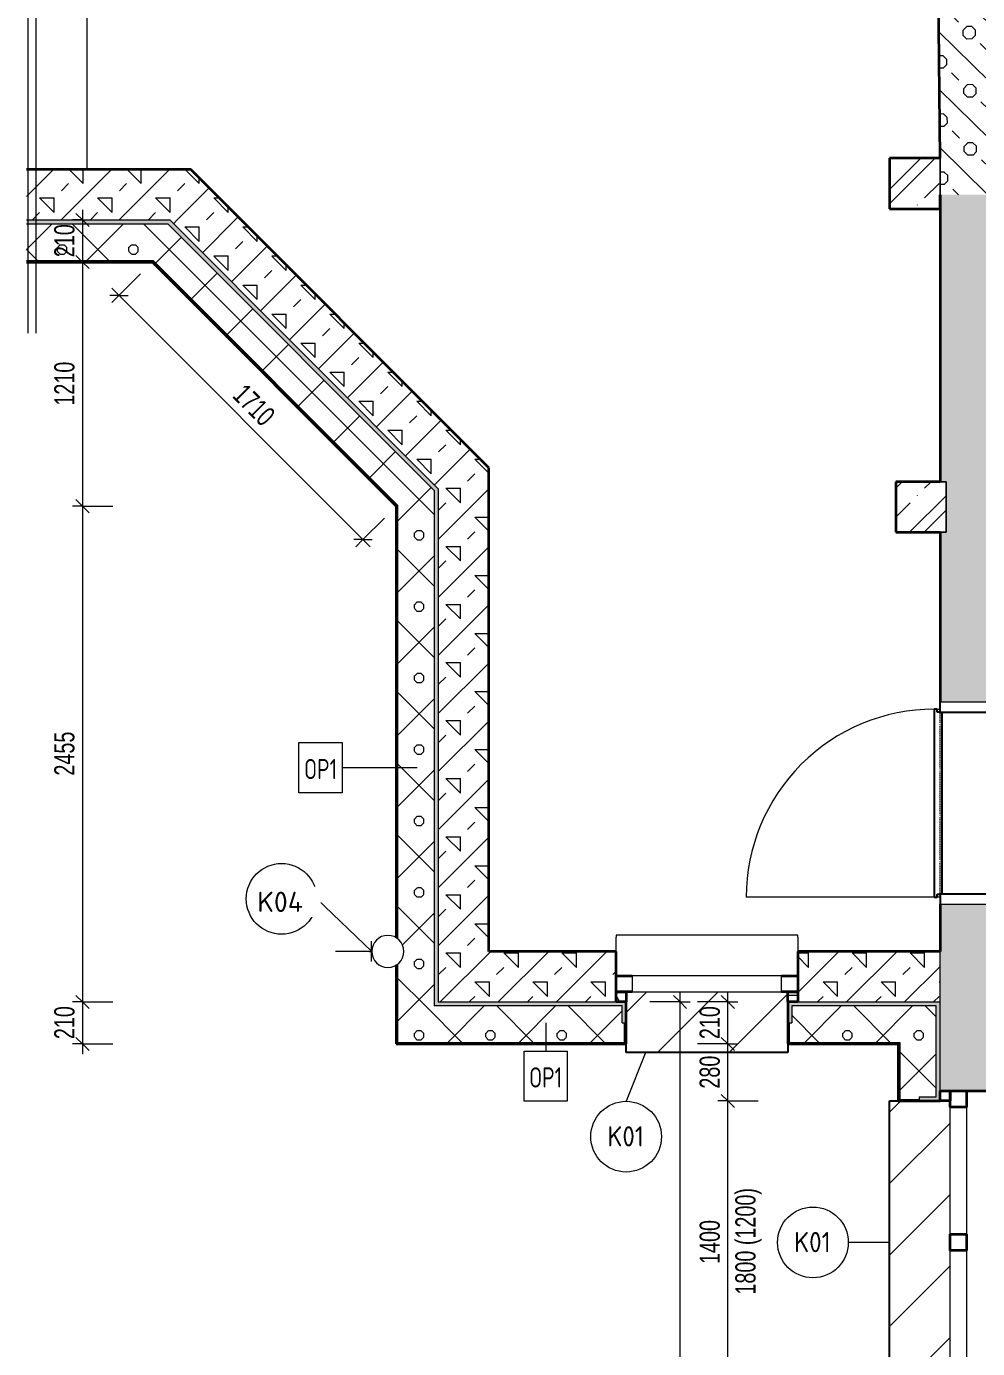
# Model space of a CAD drawing. Header units: millimetres. Extents: x 48671 to 278361, y -45352 to 20466.
# Drawn here: x 48967 to 53677, y -25415 to -18872 of the extents above; entities that cross this region are included whole.
import ezdxf

# ---------------------------------------------------------------- set-up
doc = ezdxf.new("R2010")
doc.units = ezdxf.units.MM
doc.linetypes.add('Čerchovaná se dvěma tečkami', pattern=[2.59, 1, -0.53, 0, -0.53, 0, -0.53])
for name, color, linetype, lineweight in [('A-ANNO-DIMS', 211, 'Continuous', 9), ('A-ANNO-DIMS-50', 211, 'Continuous', 9), ('A-DETL-THIN', 151, 'Continuous', 13), ('A-DOOR', 31, 'Continuous', 13), ('A-DOOR-FRAM', 31, 'Continuous', 25), ('A-FLOR', 192, 'Continuous', 13), ('A-GENM', 13, 'Continuous', 13), ('A-GLAZ', 151, 'Continuous', 13), ('A-WALL', 113, 'Continuous', 13), ('A-WALL-IDEN', 211, 'Continuous', 9), ('A-WALL-PATT', 111, 'Continuous', 35), ('P-PIPE', 3, 'Continuous', 13), ('P-PIPE-IDEN', 2, 'Continuous', 9), ('Q-SPCQ', 91, 'Continuous', 13), ('Q-SPCQ-IDEN', 132, 'Continuous', 9), ('S-COLS', 52, 'Continuous', 13)]:
    doc.layers.add(name, color=color, linetype=linetype, lineweight=lineweight)
doc.styles.add('Arial_1', font='arial.ttf', dxfattribs={"width": 0.7, "height": 100})
doc.styles.add('ISOCPEUR', font='isocpeur.ttf', dxfattribs={"width": 0.75, "height": 100})
doc.styles.add('ISOCPEUR_1', font='isocpeur.ttf', dxfattribs={"width": 0.9, "height": 100})
doc.styles.add('ISOCPEUR_3', font='isocpeur.ttf', dxfattribs={"height": 100})
doc.dimstyles.new('Vnitřní_-_průhledné', dxfattribs={"dimscale": 304.8, "dimtxt": 102.02594, "dimasz": 0.213255, "dimexe": 0.164042, "dimexo": 0.0625, "dimgap": 0.032808, "dimtad": 1, "dimdec": 0, "dimrnd": 5, "dimzin": 0, "dimdsep": 46, "dimtxsty": 'Arial_1', "dimblk1": 'OBLIQUE', "dimblk2": 'OBLIQUE', "dimsah": 1, "dimcen": 0.09, "dimdle": 0.164042, "dimazin": 0, "dimtfac": 1, "dimtdec": 4, "dimtix": 1, "dimtmove": 0, "dimatfit": 3, "dimfxl": 0.492126, "dimfxlon": 1, "dimtvp": 1, "dimtolj": 1, "dimtzin": 0, "dimarcsym": 2})
pattern_1 = [(45, (0, 0), (-143.6841, 143.6841), []), (45, (143.68, 0), (-143.6841, 143.6841), [50.8, -152.4]), (135, (251.45, 35.92), (-143.6841, -143.6841), [101.6, -101.6]), (0, (179.6, 107.76), (143.684, 143.684), [71.842, -215.526]), (90, (251.45, 35.92), (-143.684, 143.684), [71.842, -215.526])]
pattern_2 = [(45, (0, 0), (-179.6051, 179.6051), []), (45, (71.84, 0), (-179.6051, 179.6051), []), (45, (215.53, 0), (-107.7631, 251.4472), [101.6, -50.8, 1.676, -49.124])]
pattern_3 = [(45, (0, 0), (0.0007, 353.5527), []), (315, (0, 0), (353.5527, -0.0007), []), (270, (153.68, 9.56), (176.771, -176.771), [19.139, -334.416]), (270, (199.87, 9.56), (176.771, -176.771), [19.139, -334.416]), (0, (166.57, 23.1), (176.771, 176.771), [19.139, -334.416]), (0, (166.57, -23.1), (176.771, 176.771), [19.139, -334.416]), (45, (153.68, 9.56), (0.0007, 353.5527), [19.139, -230.861]), (45, (186.35, -23.1), (0.0007, 353.5527), [19.139, -230.861]), (315, (186.35, 23.1), (353.5527, -0.0007), [19.139, -230.861]), (315, (153.68, -9.56), (353.5527, -0.0007), [19.139, -230.861])]

# ---------------------------------------------------------------- blocks, each defined once
blk = doc.blocks.new('OKNO_1k_nadsvetlik - OKNO_1k_nadsvetlik_900 x 1500-2284060-1NP_NÁVRH B')
at = {"layer": 'A-GLAZ'}
h = blk.add_hatch(dxfattribs=at)
h.set_pattern_fill('FP_49', color=256, style=0, pattern_type=2)
h.set_pattern_definition([(0, (-52336.736, 23574.283), (75, 43.3), [50, -100]), (60, (-52286.736, 23574.283), (0.0011, 86.601905), [50, -100]), (300, (-52286.736, 23574.283), (74.9989, -43.301905), [50, -100])])
h.paths.add_polyline_path([(420, -125), (450, -125), (450, -75), (400, -75), (400, -125), (410.8, -125)])
h.paths.add_polyline_path([(-450, -125), (-400, -125), (-400, -75), (-450, -75)])
at = {"layer": 'A-GLAZ', "lineweight": 35}
for p, q in [((-450, 5), (-370, 5)), ((370, 5), (450, 5)), ((-450, -75), (-400, -75)), ((-370, -75), (-450, -75)), ((-400, -75), (-400, -125)), ((450, -75), (370, -75)), ((400, -75), (450, -75)), ((400, -125), (400, -75))]:
    blk.add_line(p, q, dxfattribs=at)
at = {"layer": 'A-GLAZ'}
for p, q in [((370, 5), (-370, 5)), ((-370, 5), (-370, -75)), ((370, -75), (370, 5)), ((-370, -75), (370, -75))]:
    blk.add_line(p, q, dxfattribs=at)
blk = doc.blocks.new('parapet s nosem_vnitní - parapet s nosem_vnitní-1280334-1NP_NÁVRH B')
at = {"layer": 'A-GENM'}
for p, q in [((450, 200), (-450, 200)), ((-450, 200), (-450, 190)), ((450, 190), (450, 200)), ((-450, 120), (-450, 190)), ((450, 190), (450, 120))]:
    blk.add_line(p, q, dxfattribs=at)
blk = doc.blocks.new('parapet_ext - parapet_ext-1802020-1NP_NÁVRH B')
at = {"layer": 'Q-SPCQ'}
h = blk.add_hatch(dxfattribs=at)
h.set_pattern_fill('FP_50', color=11, style=0, pattern_type=2)
h.set_pattern_definition([(45, (-52336.74, 23649.28), (-176.7767, 176.7767), [])])
h.paths.add_polyline_path([(400, -300), (400, 0), (-400, 0), (-400, -300), (370, -300)])
at = {"layer": 'Q-SPCQ', "color": 21, "lineweight": 25}
for p, q in [((-400, -300), (-400, -258)), ((400, -258), (400, -300)), ((400, -300), (-400, -300))]:
    blk.add_line(p, q, dxfattribs=at)
blk = doc.blocks.new('OKNO_2k_nadsvetlik - OKNO_2k_nadsvetlik 1500 x 1800-1972498-1NP_NÁVRH B')
at = {"layer": 'A-GLAZ'}
h = blk.add_hatch(dxfattribs=at)
h.set_pattern_fill('FP_51', color=256, style=0, pattern_type=2)
h.set_pattern_definition([(90, (-24889.283, -53616.38), (-43.3, 75), [50, -100]), (150, (-24889.283, -53566.38), (-86.601905, 0.0011), [50, -100]), (30, (-24889.283, -53566.38), (43.301905, 74.9989), [50, -100])])
h.paths.add_polyline_path([(750, -112.7), (750, -75), (700, -75), (700, -125), (750, -125)])
h.paths.add_polyline_path([(-700, -75), (-750, -75), (-750, -125), (-700, -125), (-700, -112.7)])
at = {"layer": 'A-GLAZ', "lineweight": 35}
for p, q in [((-750, 5), (-670, 5)), ((-670, 5), (-670, -75)), ((-40, 5), (40, 5)), ((-40, -75), (-40, 5)), ((40, 5), (40, -75)), ((670, 5), (750, 5)), ((670, -75), (670, 5)), ((-750, -75), (-700, -75)), ((-670, -75), (-750, -75)), ((-700, -75), (-700, -125)), ((40, -75), (-40, -75)), ((750, -75), (670, -75)), ((700, -75), (750, -75)), ((700, -125), (700, -75))]:
    blk.add_line(p, q, dxfattribs=at)
at = {"layer": 'A-GLAZ'}
for p, q in [((-670, 5), (-40, 5)), ((40, 5), (670, 5)), ((-40, -75), (-670, -75)), ((670, -75), (40, -75))]:
    blk.add_line(p, q, dxfattribs=at)
blk = doc.blocks.new('parapet_ext - parapet_ext-V13-1NP_NÁVRH B')
at = {"layer": 'Q-SPCQ'}
h = blk.add_hatch(dxfattribs=at)
h.set_pattern_fill('FP_52', color=11, style=0, pattern_type=2)
h.set_pattern_definition([(135, (-24889.28, -53541.38), (-176.7767, -176.7767), [])])
h.paths.add_polyline_path([(700, -51), (700, 0), (-700, 0), (-700, -300), (700, -300), (700, -70)])
at = {"layer": 'Q-SPCQ', "color": 21, "lineweight": 25}
for p, q in [((-700, -300), (-700, -258)), ((700, -258), (700, -300)), ((700, -300), (-700, -300))]:
    blk.add_line(p, q, dxfattribs=at)
blk = doc.blocks.new('DVERE_1k_oblozka - DD03_01_900x1970_koupelna-1549512-1NP_NÁVRH B')
at = {"layer": 'A-DOOR'}
for p, q in [((-465, 122.1), (-465, 1082.1)), ((355, 152.1), (-355, 152.1)), ((465, 152.1), (465, 122.1)), ((-450, 122.1), (-500, 122.1)), ((-500, 122.1), (-500, -127.9)), ((-450, -127.9), (-450, 122.1)), ((500, 122.1), (450, 122.1)), ((450, 122.1), (450, -127.9)), ((500, -127.9), (500, 122.1)), ((-500, -127.9), (-450, -127.9)), ((450, -127.9), (500, -127.9))]:
    blk.add_line(p, q, dxfattribs=at)
at = {"layer": 'A-DOOR', "lineweight": 25}
for p, q in [((465, 152.1), (-465, 152.1)), ((-465, 152.1), (-465, 137.1)), ((-465, 137.1), (-450, 137.1)), ((-450, 137.1), (-450, 122.1)), ((450, 122.1), (450, 137.1)), ((450, 137.1), (465, 137.1)), ((465, 137.1), (465, 152.1)), ((-450, 112.1), (450, 112.1))]:
    blk.add_line(p, q, dxfattribs=at)
at = {"layer": 'A-DOOR', "linetype": 'Čerchovaná se dvěma tečkami'}
for p, q in [((-450, 122.1), (450, 122.1)), ((-450, -127.9), (450, -127.9))]:
    blk.add_line(p, q, dxfattribs=at)
at = {"layer": 'A-DOOR'}
blk.add_arc((-465, 152.1), 930, 360, 90, dxfattribs=at)
at = {"layer": 'A-DOOR-FRAM'}
for p, q in [((-450, 122.1), (-500, 122.1)), ((-450, -127.9), (-450, 122.1)), ((450, 122.1), (450, -127.9)), ((450, 122.1), (500, 122.1)), ((-500, -127.9), (-450, -127.9)), ((500, -127.9), (450, -127.9))]:
    blk.add_line(p, q, dxfattribs=at)
blk = doc.blocks.new('Koleno_ slitinová ocel - Standardní-1479841-1NP_NÁVRH B')
at = {"layer": 'P-PIPE', "color": 11}
for p, q in [((50674.3, -23399.3), (50674.3, -23499.3)), ((50664.7, -23449.3), (50677.4, -23449.3))]:
    blk.add_line(p, q, dxfattribs=at)
blk = doc.blocks.new('DIMBLOCK78-1NP_NÁVRH B')
at = {"layer": 'A-ANNO-DIMS-50'}
for p, q in [((52440.2, -24189.3), (52390.2, -24189.3)), ((52440.2, -25589.3), (52440.2, -24189.3)), ((52440.2, -24189.3), (52590.2, -24189.3)), ((52440.2, -25589.3), (52390.2, -25589.3)), ((52440.2, -25589.3), (52590.2, -25589.3))]:
    blk.add_line(p, q, dxfattribs=at)
at = {"layer": 'A-ANNO-DIMS-50', "lineweight": 18}
for p, q in [((52440.2, -24189.3), (52407.7, -24156.8)), ((52440.2, -24189.3), (52472.7, -24221.8)), ((52440.2, -25589.3), (52407.7, -25556.8)), ((52440.2, -25589.3), (52472.7, -25621.8))]:
    blk.add_line(p, q, dxfattribs=at)
at = {"layer": 'A-ANNO-DIMS-50', "color": 0, "char_height": 100, "attachment_point": 1, "rotation": 90, "line_spacing_factor": 0.941778, "style": 'Arial_1'}
for s, insert, width in [('1800 (1200)', (52477.3, -25147.5), 619.69), ('1400', (52300.3, -24996), 256.164)]:
    blk.add_mtext(s, dxfattribs=dict(at, insert=insert, width=width))
blk = doc.blocks.new('_Oblique')
at = {"color": 0, "linetype": 'ByBlock', "lineweight": -2}
blk.add_line((-0.5, -0.5), (0.5, 0.5), dxfattribs=at)
blk = doc.blocks.new('DIMBLOCK79-1NP_NÁVRH B')
at = {"layer": 'A-ANNO-DIMS-50', "lineweight": 18}
for p, q in [((52440.2, -23907.3), (52407.7, -23874.8)), ((52440.2, -23907.3), (52472.7, -23939.8)), ((52440.2, -24189.3), (52407.7, -24156.8)), ((52440.2, -24189.3), (52472.7, -24221.8))]:
    blk.add_line(p, q, dxfattribs=at)
at = {"layer": 'A-ANNO-DIMS-50'}
for p, q in [((52440.2, -23907.3), (52290.2, -23907.3)), ((52440.2, -24189.3), (52440.2, -23907.3)), ((52440.2, -23907.3), (52490.2, -23907.3)), ((52440.2, -24189.3), (52390.2, -24189.3)), ((52440.2, -24189.3), (52590.2, -24189.3))]:
    blk.add_line(p, q, dxfattribs=at)
at = {"layer": 'A-ANNO-DIMS-50', "color": 0, "insert": (52300.3, -24128.3), "char_height": 100, "width": 192.123, "attachment_point": 1, "rotation": 90, "line_spacing_factor": 0.941778, "style": 'Arial_1'}
blk.add_mtext('280', dxfattribs=at)
blk = doc.blocks.new('DIMBLOCK80-1NP_NÁVRH B')
at = {"layer": 'A-ANNO-DIMS-50', "lineweight": 18}
for p, q in [((52440.2, -23699.3), (52407.7, -23666.8)), ((52440.2, -23699.3), (52472.7, -23731.8)), ((52440.2, -23907.3), (52407.7, -23874.8)), ((52440.2, -23907.3), (52472.7, -23939.8))]:
    blk.add_line(p, q, dxfattribs=at)
at = {"layer": 'A-ANNO-DIMS-50'}
for p, q in [((52440.2, -23907.3), (52440.2, -23649.3)), ((52440.2, -23699.3), (52290.2, -23699.3)), ((52440.2, -23699.3), (52490.2, -23699.3)), ((52440.2, -23907.3), (52290.2, -23907.3)), ((52440.2, -23907.3), (52490.2, -23907.3))]:
    blk.add_line(p, q, dxfattribs=at)
at = {"layer": 'A-ANNO-DIMS-50', "color": 0, "insert": (52300.3, -23883.3), "char_height": 100, "width": 192.123, "attachment_point": 1, "rotation": 90, "line_spacing_factor": 0.941778, "style": 'Arial_1'}
blk.add_mtext('210', dxfattribs=at)
blk = doc.blocks.new('DIMBLOCK81-1NP_NÁVRH B')
at = {"layer": 'A-ANNO-DIMS-50', "lineweight": 18}
for p, q in [((49244.7, -19829.6), (49212.2, -19797.1)), ((49244.7, -19829.6), (49277.2, -19862.1)), ((49244.7, -20037.6), (49212.2, -20005.1)), ((49244.7, -20037.6), (49277.2, -20070.1))]:
    blk.add_line(p, q, dxfattribs=at)
at = {"layer": 'A-ANNO-DIMS-50'}
for p, q in [((49244.7, -19779.6), (49244.7, -20037.6)), ((49244.7, -19829.6), (49194.7, -19829.6)), ((49244.7, -19829.6), (49394.7, -19829.6)), ((49244.7, -20037.6), (49194.7, -20037.6)), ((49244.7, -20037.6), (49394.7, -20037.6))]:
    blk.add_line(p, q, dxfattribs=at)
at = {"layer": 'A-ANNO-DIMS-50', "color": 0, "insert": (49104.9, -20013.7), "char_height": 100, "width": 192.123, "attachment_point": 1, "rotation": 90, "line_spacing_factor": 0.941778, "style": 'Arial_1'}
blk.add_mtext('210', dxfattribs=at)
blk = doc.blocks.new('DIMBLOCK82-1NP_NÁVRH B')
at = {"layer": 'A-ANNO-DIMS-50', "lineweight": 18}
for p, q in [((49244.7, -20037.6), (49212.2, -20005.1)), ((49244.7, -20037.6), (49277.2, -20070.1)), ((49244.7, -21245.7), (49212.2, -21213.2)), ((49244.7, -21245.7), (49277.2, -21278.2))]:
    blk.add_line(p, q, dxfattribs=at)
at = {"layer": 'A-ANNO-DIMS-50'}
for p, q in [((49244.7, -20037.6), (49194.7, -20037.6)), ((49244.7, -20037.6), (49244.7, -21245.7)), ((49244.7, -20037.6), (49394.7, -20037.6)), ((49244.7, -21245.7), (49194.7, -21245.7)), ((49244.7, -21245.7), (49394.7, -21245.7))]:
    blk.add_line(p, q, dxfattribs=at)
at = {"layer": 'A-ANNO-DIMS-50', "color": 0, "insert": (49104.9, -20748.4), "char_height": 100, "width": 256.164, "attachment_point": 1, "rotation": 90, "line_spacing_factor": 0.941778, "style": 'Arial_1'}
blk.add_mtext('1210', dxfattribs=at)
blk = doc.blocks.new('DIMBLOCK83-1NP_NÁVRH B')
at = {"layer": 'A-ANNO-DIMS-50'}
for p, q in [((49244.7, -21245.7), (49194.7, -21245.7)), ((49244.7, -21245.7), (49244.7, -23699.3)), ((49244.7, -21245.7), (49394.7, -21245.7)), ((49244.7, -23699.3), (49194.7, -23699.3)), ((49244.7, -23699.3), (49394.7, -23699.3))]:
    blk.add_line(p, q, dxfattribs=at)
at = {"layer": 'A-ANNO-DIMS-50', "lineweight": 18}
for p, q in [((49244.7, -21245.7), (49212.2, -21213.2)), ((49244.7, -21245.7), (49277.2, -21278.2)), ((49244.7, -23699.3), (49212.2, -23666.8)), ((49244.7, -23699.3), (49277.2, -23731.8))]:
    blk.add_line(p, q, dxfattribs=at)
at = {"layer": 'A-ANNO-DIMS-50', "color": 0, "insert": (49104.9, -22579.2), "char_height": 100, "width": 256.164, "attachment_point": 1, "rotation": 90, "line_spacing_factor": 0.941778, "style": 'Arial_1'}
blk.add_mtext('2455', dxfattribs=at)
blk = doc.blocks.new('DIMBLOCK84-1NP_NÁVRH B')
at = {"layer": 'A-ANNO-DIMS-50', "lineweight": 18}
for p, q in [((49244.7, -23699.3), (49212.2, -23666.8)), ((49244.7, -23699.3), (49277.2, -23731.8)), ((49244.7, -23907.3), (49212.2, -23874.8)), ((49244.7, -23907.3), (49277.2, -23939.8))]:
    blk.add_line(p, q, dxfattribs=at)
at = {"layer": 'A-ANNO-DIMS-50'}
for p, q in [((49244.7, -23699.3), (49194.7, -23699.3)), ((49244.7, -23699.3), (49244.7, -23957.3)), ((49244.7, -23699.3), (49394.7, -23699.3)), ((49244.7, -23907.3), (49194.7, -23907.3)), ((49244.7, -23907.3), (49394.7, -23907.3))]:
    blk.add_line(p, q, dxfattribs=at)
at = {"layer": 'A-ANNO-DIMS-50', "color": 0, "insert": (49104.9, -23883.3), "char_height": 100, "width": 192.123, "attachment_point": 1, "rotation": 90, "line_spacing_factor": 0.941778, "style": 'Arial_1'}
blk.add_mtext('210', dxfattribs=at)
blk = doc.blocks.new('DIMBLOCK148-1NP_NÁVRH B')
at = {"layer": 'A-ANNO-DIMS-50', "lineweight": 18}
for p, q in [((52203.6, -23699.3), (52171.1, -23666.8)), ((52203.6, -23699.3), (52236.1, -23731.8)), ((52203.6, -30434.6), (52171.1, -30402.1)), ((52203.6, -30434.6), (52236.1, -30467.1))]:
    blk.add_line(p, q, dxfattribs=at)
at = {"layer": 'A-ANNO-DIMS-50'}
for p, q in [((52203.6, -30484.6), (52203.6, -23649.3)), ((52203.6, -23699.3), (52053.6, -23699.3)), ((52203.6, -23699.3), (52253.6, -23699.3)), ((52203.6, -30434.6), (52153.6, -30434.6)), ((52203.6, -30434.6), (52431.1, -30434.6))]:
    blk.add_line(p, q, dxfattribs=at)
at = {"layer": 'A-ANNO-DIMS-50', "color": 0, "insert": (52063.8, -27173.7), "char_height": 100, "width": 256.164, "attachment_point": 1, "rotation": 90, "line_spacing_factor": 0.941778, "style": 'Arial_1'}
blk.add_mtext('6735', dxfattribs=at)
blk = doc.blocks.new('DIMBLOCK174-1NP_NÁVRH B')
at = {"layer": 'A-ANNO-DIMS-50'}
for p, q in [((49425.4, -20202.9), (49531.4, -20096.9)), ((50668.8, -21446.3), (49390, -20167.6)), ((49425.4, -20202.9), (49390, -20238.3)), ((50633.4, -21411), (50739.5, -21304.9)), ((50633.4, -21411), (50598.1, -21446.3))]:
    blk.add_line(p, q, dxfattribs=at)
at = {"layer": 'A-ANNO-DIMS-50', "lineweight": 18}
for p, q in [((49425.4, -20202.9), (49379.4, -20202.9)), ((49425.4, -20202.9), (49471.3, -20202.9)), ((50633.4, -21411), (50587.5, -21411)), ((50633.4, -21411), (50679.4, -21411))]:
    blk.add_line(p, q, dxfattribs=at)
at = {"layer": 'A-ANNO-DIMS-50', "color": 0, "insert": (50052.8, -20632.6), "char_height": 100, "width": 256.164, "attachment_point": 1, "rotation": 315, "line_spacing_factor": 0.941778, "style": 'Arial_1'}
blk.add_mtext('1710', dxfattribs=at)
blk = doc.blocks.new('Popisek_trubky_d_x_s - Popisek_trubky_d_x_s-1473669-1NP_NÁVRH B')
at = {"layer": 'P-PIPE-IDEN'}
blk.add_circle((0, -0.02), 3.5, dxfattribs=at)
blk = doc.blocks.new('Popiska speciální vybavení - Popiska okna_Bublina-1426311-1NP_NÁVRH B')
at = {"layer": 'Q-SPCQ-IDEN'}
blk.add_circle((0, 0), 3.5, dxfattribs=at)

msp = doc.modelspace()

# ---------------------------------------------------------------- hatches: boundary and pattern name
at = {"layer": 'A-WALL-PATT', "lineweight": 13}
h = msp.add_hatch(dxfattribs=at)
h.set_pattern_fill('FP_101', color=256, angle=45, style=0, pattern_type=2)
h.set_pattern_definition([(135.537, (53736.13, -19144.26), (-142.33, -145.024), []), (90.537, (53666.68, -18915.95), (-145.024, 142.33), [25.4, -261.968]), (135.537, (53666.44, -18890.56), (-142.33, -145.024), [25.4, -177.8]), (180.537, (53648.31, -18872.76), (-142.33, -145.024), [25.4, -261.968]), (225.537, (53622.91, -18873), (145.024, -142.33), [25.4, -177.8]), (90.537, (53605.36, -18916.53), (-145.024, 142.33), [25.4, -261.968]), (135.537, (53623.49, -18934.32), (-142.33, -145.024), [25.4, -177.8]), (180.537, (53648.89, -18934.08), (-142.33, -145.024), [25.4, -261.968]), (225.537, (53666.68, -18915.95), (145.024, -142.33), [25.4, -177.8]), (135.537, (53581.52, -18850.17), (-142.33, -145.024), [50.8, -152.4])])
h.paths.add_polyline_path([(53491.4, -19705.2), (53741.4, -19704), (53732.2, -18728.2), (53482.2, -18728.2), (53489.7, -19524.5), (53491.4, -19524.5), (53491.4, -19704.6)])
h = msp.add_hatch(dxfattribs=at)
h.set_pattern_fill('FP_1', color=256, style=0, pattern_type=2)
h.set_pattern_definition(pattern_1)
h.paths.add_polyline_path([(48967.2, -19829.6), (50030.4, -19829.6), (49780.4, -19579.6), (48967.2, -19579.6), (48967.2, -19748.4)])
h = msp.add_hatch(dxfattribs=at)
h.set_pattern_fill('FP_15', color=256, angle=45, style=0, pattern_type=2)
h.set_pattern_definition([(315, (53491.38, -25037.73), (143.684, 143.684), []), (270, (53558.68, -25266.67), (143.684, -143.684), [25.4, -261.968]), (315, (53558.68, -25292.07), (143.684, 143.684), [25.4, -177.8]), (1e-13, (53576.64, -25310.03), (143.684, 143.684), [25.4, -261.968]), (45, (53602.04, -25310.03), (-143.684, 143.684), [25.4, -177.8]), (270, (53620, -25266.67), (143.684, -143.684), [25.4, -261.968]), (315, (53602.04, -25248.71), (143.684, 143.684), [25.4, -177.8]), (1e-13, (53576.64, -25248.71), (143.684, 143.684), [25.4, -261.968]), (45, (53558.68, -25266.67), (-143.684, 143.684), [25.4, -177.8]), (315, (53643.22, -25333.26), (143.684, 143.684), [50.8, -152.4])])
h.paths.add_polyline_path([(53491.4, -30226.6), (53741.4, -30226.6), (53741.4, -25639.3), (53491.4, -25639.3), (53491.4, -30216.4)])
h.paths.add_polyline_path([(53616.4, -24139.3), (53741.4, -24139.3), (53741.4, -23215.8), (53491.4, -23215.8), (53491.4, -24139.3), (53503.6, -24139.3)])
h.paths.add_polyline_path([(53616.4, -22215.8), (53741.4, -22215.8), (53741.4, -19704), (53491.4, -19705.2), (53491.4, -21125.2), (53521.4, -21125.2), (53521.4, -21375.2), (53491.4, -21375.2), (53491.4, -22215.8)])
at = {"layer": 'A-WALL-PATT'}
for points in [[(49696.8, -19849.6), (49676.8, -19829.6), (48967.2, -19829.6), (48967.2, -19849.6), (49676.8, -19849.6)], [(51006.7, -21187.8), (51006.7, -21159.5), (49696.8, -19849.6), (49668.5, -19849.6), (50986.7, -21167.8)], [(50986.7, -23699.3), (51006.7, -23699.3), (51006.7, -21187.8), (50986.7, -21167.8), (50986.7, -23559.1)]]:
    msp.add_hatch(color=11, dxfattribs=at).paths.add_polyline_path(points)
at = {"layer": 'A-WALL-PATT', "lineweight": 13}
h = msp.add_hatch(dxfattribs=at)
h.set_pattern_fill('FP_8', color=11, style=0, pattern_type=2)
h.set_pattern_definition(pattern_3)
h.paths.add_polyline_path([(49594, -20029.6), (49848.5, -20029.6), (49668.5, -19849.6), (48967.2, -19849.6), (48967.2, -20029.6)])
h = msp.add_hatch(dxfattribs=at)
h.set_pattern_fill('FP_1', color=256, style=0, pattern_type=2)
h.set_pattern_definition(pattern_1)
h.paths.add_polyline_path([(51006.7, -21159.5), (51006.7, -20806), (50030.4, -19829.6), (49676.8, -19829.6), (50077.6, -20230.4)])
h = msp.add_hatch(dxfattribs=at)
h.set_pattern_fill('FP_8', color=11, style=0, pattern_type=2)
h.set_pattern_definition(pattern_3)
h.paths.add_polyline_path([(50986.7, -21422.4), (50986.7, -21167.8), (49848.5, -20029.6), (49594, -20029.6), (50806.7, -21242.4)])
h = msp.add_hatch(dxfattribs=at)
h.set_pattern_fill('FP_1', color=256, style=0, pattern_type=2)
h.set_pattern_definition(pattern_1)
h.paths.add_polyline_path([(51235.4, -23449.3), (51256.7, -23449.3), (51256.7, -21056), (51006.7, -20806), (51006.7, -23449.3)])
h = msp.add_hatch(dxfattribs=at)
h.set_pattern_fill('FP_8', color=11, style=0, pattern_type=2)
h.set_pattern_definition(pattern_3)
h.paths.add_polyline_path([(50806.7, -23719.3), (50986.7, -23719.3), (50986.7, -21422.4), (50806.7, -21242.4), (50806.7, -23388.4), (50812.9, -23393.2), (50825.5, -23409.6), (50833.5, -23428.7), (50836.2, -23449.3), (50833.5, -23469.8), (50825.5, -23489), (50812.9, -23505.4), (50806.7, -23510.2), (50806.7, -23699.3)])
h = msp.add_hatch(dxfattribs=at)
h.set_pattern_fill('FP_1', color=256, style=0, pattern_type=2)
h.set_pattern_definition(pattern_1)
h.paths.add_polyline_path([(51006.7, -23699.3), (51886.7, -23699.3), (51886.7, -23449.3), (51006.7, -23449.3), (51006.7, -23559.1)])
h.paths.add_polyline_path([(52786.7, -23699.3), (53491.4, -23699.3), (53491.4, -23449.3), (52786.7, -23449.3), (52786.7, -23559.1)])
at = {"layer": 'A-WALL-PATT'}
h = msp.add_hatch(color=11, dxfattribs=at)
h.paths.add_polyline_path([(52756.7, -23803.3), (52756.7, -23719.3), (53491.4, -23719.3), (53491.4, -23699.3), (52736.7, -23699.3), (52736.7, -23803.3), (52747.5, -23803.3)])
h.paths.add_polyline_path([(51916.7, -23803.3), (51936.7, -23803.3), (51936.7, -23699.3), (50986.7, -23699.3), (50986.7, -23719.3), (51916.7, -23719.3)])
h.paths.add_polyline_path([(50798.7, -23719.3), (50806.7, -23719.3), (50806.7, -23699.3), (50798.7, -23699.3)])
at = {"layer": 'A-WALL-PATT', "lineweight": 13}
h = msp.add_hatch(dxfattribs=at)
h.set_pattern_fill('FP_8', color=11, style=0, pattern_type=2)
h.set_pattern_definition(pattern_3)
h.paths.add_polyline_path([(52744.7, -23899.3), (53471.4, -23899.3), (53471.4, -23719.3), (52756.7, -23719.3), (52756.7, -23803.3), (52744.7, -23803.3)])
h.paths.add_polyline_path([(50806.7, -23899.3), (51928.7, -23899.3), (51928.7, -23803.3), (51916.7, -23803.3), (51916.7, -23719.3), (50806.7, -23719.3)])
at = {"layer": 'A-WALL-PATT'}
h = msp.add_hatch(color=11, dxfattribs=at)
h.paths.add_polyline_path([(53491.4, -30226.6), (53491.4, -25589.3), (53387.4, -25589.3), (53387.4, -25609.3), (53471.4, -25609.3), (53471.4, -30226.6)])
h.paths.add_polyline_path([(53491.4, -24189.3), (53491.4, -23719.3), (53471.4, -23719.3), (53471.4, -24169.3), (53387.4, -24169.3), (53387.4, -24189.3), (53471.4, -24189.3)])
at = {"layer": 'A-WALL-PATT', "lineweight": 13}
h = msp.add_hatch(dxfattribs=at)
h.set_pattern_fill('FP_8', color=11, style=0, pattern_type=2)
h.set_pattern_definition(pattern_3)
h.paths.add_polyline_path([(53471.4, -30246.6), (53471.4, -25609.3), (53387.4, -25609.3), (53387.4, -25597.3), (53291.4, -25597.3), (53291.4, -30246.6)])
h.paths.add_polyline_path([(53291.4, -24181.3), (53387.4, -24181.3), (53387.4, -24169.3), (53471.4, -24169.3), (53471.4, -23899.3), (53291.4, -23899.3), (53291.4, -23907.3)])
at = {"layer": 'S-COLS'}
h = msp.add_hatch(dxfattribs=at)
h.set_pattern_fill('FP_26', color=256, style=0, pattern_type=2)
h.set_pattern_definition(pattern_2)
h.paths.add_polyline_path([(53489.7, -19774.5), (53491.4, -19774.5), (53491.4, -19524.5), (53241.4, -19524.5), (53241.4, -19774.5)])
h = msp.add_hatch(dxfattribs=at)
h.set_pattern_fill('FP_26', color=256, style=0, pattern_type=2)
h.set_pattern_definition(pattern_2)
h.paths.add_polyline_path([(53271.4, -21375.2), (53521.4, -21375.2), (53521.4, -21125.2), (53271.4, -21125.2)])

# ---------------------------------------------------------------- linework, layer by layer
at = {"layer": 'A-DETL-THIN'}
for p, q in [((48976.1, -20390.2), (48976.1, -16690.2)), ((49016.1, -20390.2), (49016.1, -16690.2))]:
    msp.add_line(p, q, dxfattribs=at)
at = {"layer": 'A-FLOR', "color": 11}
msp.add_line((49267, -17447.8), (49267, -19579.6), dxfattribs=at)
at = {"layer": 'A-WALL', "lineweight": 35}
for p, q in [((53479.9, -18484.2), (53489.7, -19524.5)), ((49780.4, -19579.6), (48967.2, -19579.6)), ((51256.7, -21056), (49780.4, -19579.6)), ((53491.4, -19705.2), (53491.4, -21125.2)), ((51256.7, -23449.3), (51256.7, -21056)), ((53491.4, -21375.2), (53491.4, -22215.8)), ((53491.4, -23215.8), (53491.4, -23449.3)), ((51886.7, -23449.3), (51256.7, -23449.3)), ((51886.7, -23699.3), (51886.7, -23449.3)), ((53491.4, -23449.3), (52786.7, -23449.3)), ((52786.7, -23449.3), (52786.7, -23699.3)), ((53491.4, -24139.3), (53741.4, -24139.3))]:
    msp.add_line(p, q, dxfattribs=at)
at = {"layer": 'A-WALL'}
for p, q in [((53489.7, -19524.5), (53491.4, -19524.5)), ((53491.4, -19524.5), (53491.4, -19705.2)), ((48967.2, -19829.6), (49676.8, -19829.6)), ((49676.8, -19829.6), (51006.7, -21159.5)), ((53491.4, -21125.2), (53521.4, -21125.2)), ((53521.4, -21125.2), (53521.4, -21375.2)), ((51006.7, -21159.5), (51006.7, -23699.3)), ((53521.4, -21375.2), (53491.4, -21375.2)), ((53491.4, -24139.3), (53491.4, -23449.3)), ((51006.7, -23699.3), (51886.7, -23699.3)), ((52786.7, -23699.3), (53491.4, -23699.3))]:
    msp.add_line(p, q, dxfattribs=at)
at = {"layer": 'A-WALL', "color": 10}
for p, q in [((49668.5, -19849.6), (48967.2, -19849.6)), ((50986.7, -21167.8), (49668.5, -19849.6)), ((48967.2, -20029.6), (49594, -20029.6)), ((48967.2, -20034.6), (49591.9, -20034.6)), ((50801.7, -21244.4), (49591.9, -20034.6)), ((50806.7, -21242.4), (49594, -20029.6)), ((50986.7, -21167.8), (50986.7, -23719.3)), ((50801.7, -23384.6), (50801.7, -21244.4)), ((50806.7, -23388.4), (50806.7, -21242.4)), ((50801.7, -23699.3), (50801.7, -23514)), ((50806.7, -23899.3), (50806.7, -23510.2)), ((50798.7, -23699.3), (50806.7, -23699.3)), ((50806.7, -23719.3), (50798.7, -23719.3)), ((50801.7, -23719.3), (50801.7, -23904.3)), ((51916.7, -23719.3), (50986.7, -23719.3)), ((51916.7, -23803.3), (51916.7, -23719.3)), ((52756.7, -23719.3), (52756.7, -23803.3)), ((53471.4, -23719.3), (52756.7, -23719.3)), ((53471.4, -24169.3), (53471.4, -23719.3)), ((51916.7, -23803.3), (51936.7, -23803.3)), ((51928.7, -23899.3), (51928.7, -23803.3)), ((51933.7, -23904.3), (51933.7, -23803.3)), ((52736.7, -23803.3), (52756.7, -23803.3)), ((52739.7, -23803.3), (52739.7, -23904.3)), ((52744.7, -23803.3), (52744.7, -23899.3)), ((50801.7, -23904.3), (51933.7, -23904.3)), ((50806.7, -23899.3), (51928.7, -23899.3)), ((52739.7, -23904.3), (53286.4, -23904.3)), ((52744.7, -23899.3), (53291.4, -23899.3)), ((53286.4, -23904.3), (53286.4, -24186.3)), ((53291.4, -23899.3), (53291.4, -24181.3)), ((53286.4, -24186.3), (53387.4, -24186.3)), ((53291.4, -24181.3), (53387.4, -24181.3)), ((53387.4, -24169.3), (53387.4, -24189.3)), ((53387.4, -24169.3), (53471.4, -24169.3))]:
    msp.add_line(p, q, dxfattribs=at)
at = {"layer": 'A-WALL', "color": 1, "lineweight": 35}
for p, q in [((48967.2, -20037.6), (49590.7, -20037.6)), ((49590.7, -20037.6), (50798.7, -21245.7)), ((50798.7, -21245.7), (50798.7, -23382.3)), ((50798.7, -23516.3), (50798.7, -23907.3)), ((51936.7, -23699.3), (51886.7, -23699.3)), ((51936.7, -23907.3), (51936.7, -23699.3)), ((52786.7, -23699.3), (52736.7, -23699.3)), ((52736.7, -23699.3), (52736.7, -23907.3)), ((50798.7, -23907.3), (51936.7, -23907.3)), ((52736.7, -23907.3), (53283.4, -23907.3)), ((53283.4, -23907.3), (53283.4, -24189.3)), ((53491.4, -24189.3), (53491.4, -24139.3)), ((53283.4, -24189.3), (53491.4, -24189.3))]:
    msp.add_line(p, q, dxfattribs=at)
at = {"layer": 'A-WALL-IDEN'}
for p, q in [((50902.7, -22540.5), (50530.6, -22540.5)), ((51538.2, -23803.3), (51538.2, -23942.5))]:
    msp.add_line(p, q, dxfattribs=at)
at = {"layer": 'A-WALL-IDEN', "flags": 128}
for points in [[(50316.8, -22416.2), (50530.6, -22416.2), (50530.6, -22664.7), (50316.8, -22664.7)], [(51431.2, -23942.5), (51645.1, -23942.5), (51645.1, -24191), (51431.2, -24191)]]:
    msp.add_lwpolyline(points, close=True, dxfattribs=at)
at = {"layer": 'P-PIPE', "color": 11}
msp.add_line((50674.3, -23449.3), (50496.8, -23449.3), dxfattribs=at)
for start, end in [(90, 180), (0, 90), (180, 270), (270, 0)]:
    msp.add_arc((50756.8, -23449.3), 79.4, start, end, dxfattribs=at)
at = {"layer": 'P-PIPE-IDEN'}
msp.add_line((50677.4, -23449.3), (50405.7, -23189.3), dxfattribs=at)
at = {"layer": 'Q-SPCQ-IDEN'}
for p, q in [((52034.4, -23946.9), (51936.7, -24191)), ((53241.4, -24889.3), (53036.6, -24889.3))]:
    msp.add_line(p, q, dxfattribs=at)
at = {"layer": 'S-COLS', "lineweight": 35}
for p, q in [((53489.7, -19524.5), (53241.4, -19524.5)), ((53241.4, -19524.5), (53241.4, -19774.5)), ((53491.4, -19774.5), (53491.4, -19705.2)), ((53241.4, -19774.5), (53491.4, -19774.5)), ((53491.4, -21125.2), (53271.4, -21125.2)), ((53271.4, -21125.2), (53271.4, -21375.2)), ((53271.4, -21375.2), (53491.4, -21375.2))]:
    msp.add_line(p, q, dxfattribs=at)
at = {"layer": 'S-COLS'}
for p, q in [((53491.4, -19524.5), (53489.7, -19524.5)), ((53491.4, -19705.2), (53491.4, -19524.5)), ((53521.4, -21125.2), (53491.4, -21125.2)), ((53521.4, -21375.2), (53521.4, -21125.2)), ((53491.4, -21375.2), (53521.4, -21375.2))]:
    msp.add_line(p, q, dxfattribs=at)

# ---------------------------------------------------------------- block references
at = {"layer": 'A-DOOR', "rotation": 89.9999999999999}
msp.add_blockref('DVERE_1k_oblozka - DD03_01_900x1970_koupelna-1549512-1NP_NÁVRH B', (53613.5, -22715.8), dxfattribs=at)
at = {"layer": 'A-GENM'}
msp.add_blockref('parapet s nosem_vnitní - parapet s nosem_vnitní-1280334-1NP_NÁVRH B', (52336.7, -23569.3), dxfattribs=at)
at = {"layer": 'A-GLAZ'}
msp.add_blockref('OKNO_1k_nadsvetlik - OKNO_1k_nadsvetlik_900 x 1500-2284060-1NP_NÁVRH B', (52336.7, -23574.3), dxfattribs=at)
at = {"layer": 'A-GLAZ', "rotation": 269.9999999999999}
msp.add_blockref('OKNO_2k_nadsvetlik - OKNO_2k_nadsvetlik 1500 x 1800-1972498-1NP_NÁVRH B', (53616.4, -24889.3), dxfattribs=at)
at = {"layer": 'P-PIPE', "color": 11}
msp.add_blockref('Koleno_ slitinová ocel - Standardní-1479841-1NP_NÁVRH B', (0, 0), dxfattribs=at)
at = {"layer": 'P-PIPE-IDEN', "xscale": 49.99999999999998, "yscale": 49.99999999999998, "zscale": 49.99999999999998}
msp.add_blockref('Popisek_trubky_d_x_s - Popisek_trubky_d_x_s-1473669-1NP_NÁVRH B', (50230.5, -23188.1), dxfattribs=at)
at = {"layer": 'Q-SPCQ', "color": 21, "lineweight": 25}
msp.add_blockref('parapet_ext - parapet_ext-1802020-1NP_NÁVRH B', (52336.7, -23649.3), dxfattribs=at)
at = {"layer": 'Q-SPCQ', "color": 21, "lineweight": 25, "rotation": 269.9999999999999}
msp.add_blockref('parapet_ext - parapet_ext-V13-1NP_NÁVRH B', (53541.4, -24889.3), dxfattribs=at)
at = {"layer": 'Q-SPCQ-IDEN', "xscale": 49.99999999999998, "yscale": 49.99999999999998, "zscale": 49.99999999999998}
for p in [(51936.7, -24366), (52861.6, -24889.3)]:
    msp.add_blockref('Popiska speciální vybavení - Popiska okna_Bublina-1426311-1NP_NÁVRH B', p, dxfattribs=at)

# ---------------------------------------------------------------- texts
at = {"layer": 'A-WALL-IDEN', "char_height": 100, "width": 195.411, "attachment_point": 1, "style": 'ISOCPEUR'}
for insert in [(50341.8, -22496.7), (51456.2, -24022.9)]:
    msp.add_mtext('OP1', dxfattribs=dict(at, insert=insert))
at = {"layer": 'Q-SPCQ-IDEN', "char_height": 100, "width": 223.671, "attachment_point": 1, "style": 'ISOCPEUR_1'}
for insert in [(51843.7, -24314.4), (52768.5, -24837.7)]:
    msp.add_mtext('K01', dxfattribs=dict(at, insert=insert))

# ---------------------------------------------------------------- dimensions: what is measured, and where the dimension line sits
at = {"layer": 'A-ANNO-DIMS'}
for base, p1, p2, angle, override, picture, middle in [((49244.7, -20037.6), (49394.7, -19829.6), (49394.7, -20037.6), 90, {"dimpost": '<>', "dimfxl": 208}, 'DIMBLOCK81-1NP_NÁVRH B', (49183.7, -19933.6)), ((49244.7, -21245.7), (49394.7, -20037.6), (49394.7, -21245.7), 90, {"dimpost": '<>', "dimfxl": 1208.062408}, 'DIMBLOCK82-1NP_NÁVRH B', (49183.7, -20641.7)), ((49425.4, -20202.9), (50739.5, -21304.9), (49531.4, -20096.9), 315, {"dimpost": '<>', "dimfxl": 1708.458241}, 'DIMBLOCK174-1NP_NÁVRH B', (50072.6, -20763.8)), ((49244.7, -23699.3), (49394.7, -21245.7), (49394.7, -23699.3), 90, {"dimpost": '<>', "dimfxl": 2453.601123}, 'DIMBLOCK83-1NP_NÁVRH B', (49183.7, -22472.5)), ((49244.7, -23907.3), (49394.7, -23699.3), (49394.7, -23907.3), 90, {"dimpost": '<>', "dimfxl": 208}, 'DIMBLOCK84-1NP_NÁVRH B', (49183.7, -23803.3)), ((52203.6, -23699.3), (52431.1, -30434.6), (52053.6, -23699.3), 90, {"dimpost": '<>', "dimfxl": 6745.848072}, 'DIMBLOCK148-1NP_NÁVRH B', (52142.5, -27066.9)), ((52440.2, -23699.3), (52290.2, -23907.3), (52290.2, -23699.3), 90, {"dimpost": '<>', "dimfxl": 208}, 'DIMBLOCK80-1NP_NÁVRH B', (52379.1, -23803.3)), ((52440.2, -23907.3), (52590.2, -24189.3), (52290.2, -23907.3), 90, {"dimpost": '<>', "dimfxl": 411.732923}, 'DIMBLOCK79-1NP_NÁVRH B', (52379.1, -24048.3))]:
    dim = msp.add_linear_dim(base=base, p1=p1, p2=p2, angle=angle, dimstyle='Vnitřní_-_průhledné', override=override, dxfattribs=at)
    dim.commit()
    dim.dimension.update_dxf_attribs({"geometry": picture, "text_midpoint": middle})
dim = msp.add_linear_dim(base=(52440.2, -24189.3), p1=(52590.2, -25589.3), p2=(52590.2, -24189.3), angle=90, text='<>\\X1800 (1200)', dimstyle='Vnitřní_-_průhledné', override={"dimpost": '<>', "dimfxl": 1400}, dxfattribs=at)
dim.commit()
dim.dimension.update_dxf_attribs({"geometry": 'DIMBLOCK78-1NP_NÁVRH B', "text_midpoint": (52440.2, -24889.3)})

# ---------------------------------------------------------------- next in the draw order: texts
at = {"layer": 'P-PIPE-IDEN', "insert": (50110, -23153.9), "char_height": 100, "width": 288.607, "attachment_point": 1, "rotation": 359.97768, "style": 'ISOCPEUR_3', "bg_fill": 3, "box_fill_scale": 1.25, "bg_fill_color": 256, "bg_fill_true_color": 13158600, "bg_fill_transparency": 0}
msp.add_mtext('K04', dxfattribs=at)

doc.saveas('drawing.dxf')
